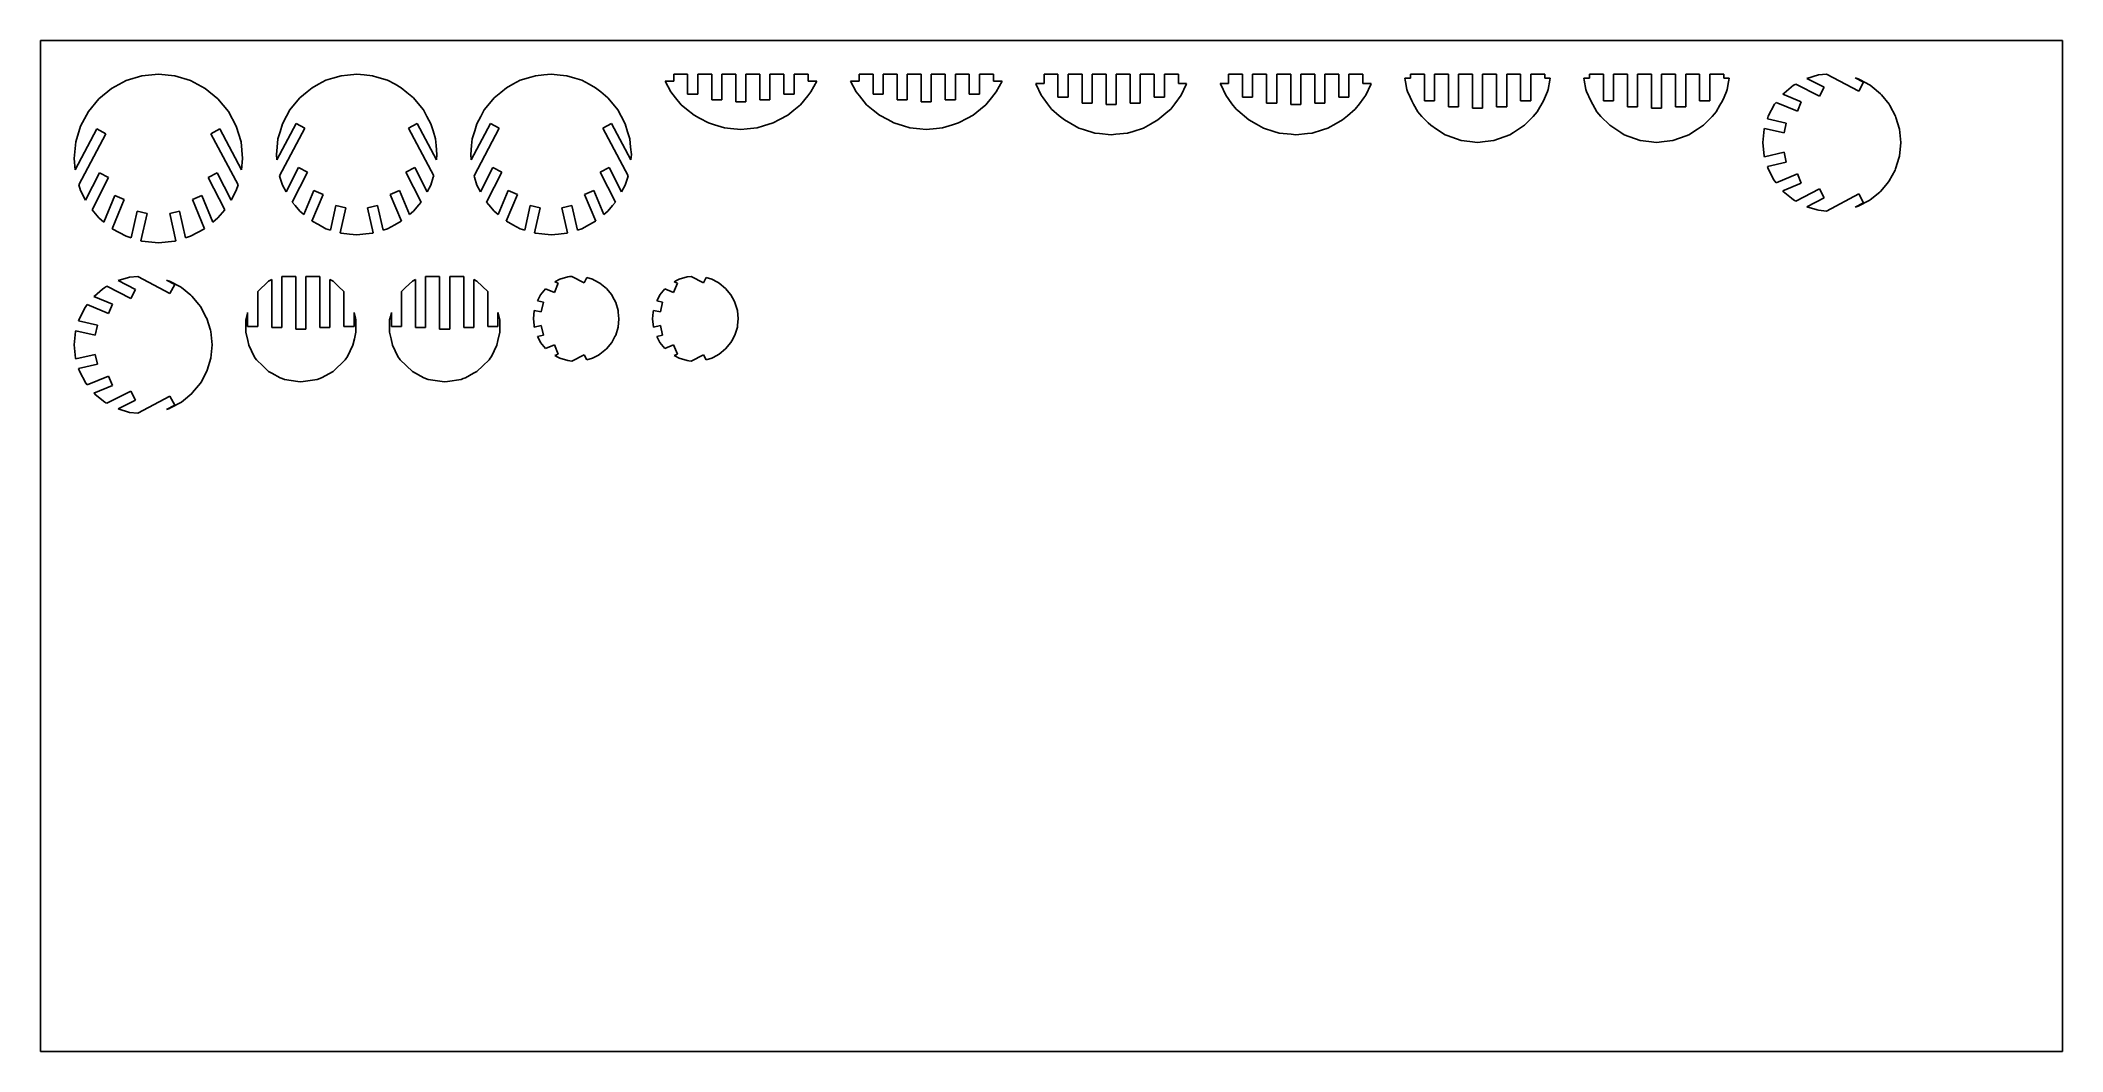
# Model space of a CAD drawing. Header units: metres. Extents: x 0 to 600, y 0 to 300.
import ezdxf

# ---------------------------------------------------------------- set-up
doc = ezdxf.new("R2010")
doc.units = ezdxf.units.M

msp = doc.modelspace()

# ---------------------------------------------------------------- linework, layer by layer
at = {"layer": 'C-1'}
for p, q in [((64.475866, 225.520492), (67.694494, 228.589441)), ((67.694494, 228.589441), (68.618723, 229.089569)), ((68.618723, 229.089569), (68.618723, 214.855304)), ((71.618723, 214.855304), (71.618723, 230)), ((71.618723, 230), (75.76158, 230)), ((75.76158, 230), (75.76158, 214.352438)), ((78.76158, 214.352438), (78.76158, 230)), ((78.76158, 230), (82.904437, 230)), ((82.904437, 230), (82.904437, 214.855304)), ((85.904437, 214.855304), (85.904437, 229.089569)), ((85.904437, 229.089569), (86.828666, 228.589441)), ((86.828666, 228.589441), (88.482485, 227.01253)), ((64.475866, 215.07833), (64.475866, 225.520492)), ((88.482485, 227.01253), (90.047294, 225.520491)), ((90.047294, 225.520491), (90.047294, 215.07833)), ((60.927673, 214.849489), (60.935292, 217.08634)), ((60.935292, 217.08634), (61.411577, 219.052771)), ((61.411577, 219.052771), (61.475866, 219.318198)), ((61.475866, 219.318198), (61.475866, 215.07833)), ((93.047294, 215.07833), (93.047294, 219.318196)), ((93.047294, 219.318196), (93.355429, 218.046007)), ((93.355429, 218.046007), (93.355429, 218.046007)), ((93.355429, 218.046007), (93.587868, 217.08634)), ((93.587868, 217.08634), (93.596894, 214.436356)), ((60.922752, 213.404494), (60.927673, 214.849489)), ((61.501622, 210.946731), (60.922752, 213.404494)), ((61.475866, 215.07833), (64.475866, 215.07833)), ((61.823575, 209.579778), (61.501621, 210.946731)), ((61.501621, 210.946731), (61.501622, 210.946731)), ((68.618723, 214.855304), (71.618723, 214.855304)), ((75.76158, 214.352438), (78.76158, 214.352438)), ((82.904437, 214.855304), (85.904437, 214.855304)), ((90.047294, 215.07833), (93.047294, 215.07833)), ((93.146311, 211.476484), (92.699585, 209.579778)), ((93.600408, 213.404494), (93.146311, 211.476484)), ((93.146311, 211.476484), (93.146311, 211.476484)), ((93.596894, 214.436356), (93.596894, 214.436356)), ((93.596894, 214.436356), (93.600408, 213.404494)), ((63.372325, 206.252056), (61.823575, 209.579778)), ((63.753351, 205.718839), (63.372325, 206.252056)), ((64.074734, 205.269088), (63.753351, 205.718839)), ((63.753351, 205.718839), (63.753351, 205.718839)), ((65.974788, 203.442246), (64.074734, 205.269088)), ((90.448426, 205.269088), (86.828666, 201.788803)), ((91.150836, 206.252057), (90.448426, 205.269088)), ((92.699585, 209.579778), (91.150836, 206.252057)), ((67.694494, 201.788803), (65.974788, 203.442246)), ((68.687125, 201.247169), (67.694494, 201.788803)), ((71.082037, 199.940376), (68.687125, 201.247169)), ((71.739044, 199.659096), (71.082037, 199.940376)), ((72.384322, 199.382837), (71.739044, 199.659096)), ((71.739044, 199.659096), (71.739044, 199.659096)), ((76.382162, 198.82712), (72.384322, 199.382837)), ((77.26158, 198.704877), (76.382162, 198.82712)), ((82.138838, 199.382837), (77.26158, 198.704877)), ((83.441123, 199.940376), (82.138838, 199.382837)), ((86.828666, 201.788803), (83.441123, 199.940376))]:
    msp.add_line(p, q, dxfattribs=at)
at = {"layer": 'C-2'}
for p, q in [((404.923269, 288.187036), (404.860234, 288.851898)), ((404.860234, 288.851898), (406.488998, 288.851898)), ((405.023306, 287.676967), (404.923269, 288.187036)), ((406.488998, 288.851898), (406.488998, 290)), ((406.488998, 290), (410.631855, 290)), ((410.631855, 290), (410.631855, 282.084483)), ((413.631855, 282.084483), (413.631855, 290)), ((413.631855, 290), (417.774712, 290)), ((417.774712, 290), (417.774712, 280.287007)), ((420.774712, 280.287007), (420.774712, 290)), ((420.774712, 290), (424.917569, 290)), ((424.917569, 290), (424.917569, 279.869048)), ((427.917569, 279.869048), (427.917569, 290)), ((427.917569, 290), (432.060427, 290)), ((432.060427, 290), (432.060427, 280.287007)), ((435.060427, 280.287007), (435.060427, 290)), ((435.060427, 290), (439.203284, 290)), ((439.203284, 290), (439.203284, 282.084483)), ((442.203284, 282.084483), (442.203284, 290)), ((442.203284, 290), (446.346141, 290)), ((446.346141, 290), (446.346141, 288.851898)), ((446.346141, 288.851898), (447.974905, 288.851898)), ((447.91187, 288.187036), (447.372072, 285.434721)), ((447.974905, 288.851898), (447.91187, 288.187036)), ((405.463067, 285.434721), (405.023306, 287.676967)), ((405.023306, 287.676967), (405.023306, 287.676967)), ((405.630828, 284.856041), (405.463067, 285.434721)), ((406.394698, 283.139912), (405.630828, 284.856041)), ((406.875236, 282.060325), (406.394698, 283.139912)), ((406.394698, 283.139912), (406.394698, 283.139912)), ((407.455547, 281.045784), (406.875236, 282.060325)), ((410.631855, 282.084483), (413.631855, 282.084483)), ((439.203284, 282.084483), (442.203284, 282.084483)), ((445.959903, 282.060326), (444.095239, 278.800383)), ((447.204311, 284.856041), (445.959903, 282.060326)), ((447.372072, 285.434721), (447.204311, 284.856041)), ((408.7399, 278.800383), (407.455547, 281.045784)), ((407.455547, 281.045784), (407.455547, 281.045784)), ((409.225123, 278.229038), (408.7399, 278.800383)), ((409.904924, 277.428582), (409.225123, 278.229038)), ((411.795077, 275.547862), (409.904924, 277.428582)), ((417.774712, 280.287007), (420.774712, 280.287007)), ((424.917569, 279.869048), (427.917569, 279.869048)), ((432.060427, 280.287007), (435.060427, 280.287007)), ((442.930215, 277.428583), (440.306825, 274.818284)), ((444.095239, 278.800383), (442.930215, 277.428583)), ((412.528314, 274.818284), (411.795077, 275.547862)), ((411.795077, 275.547862), (411.795077, 275.547862)), ((414.266288, 273.691983), (412.528314, 274.818284)), ((416.850483, 272.017286), (414.266288, 273.691983)), ((417.379693, 271.822651), (416.850483, 272.017286)), ((421.540312, 270.292439), (417.379693, 271.822651)), ((417.379693, 271.822651), (417.379693, 271.822651)), ((424.16583, 269.978917), (421.540312, 270.292439)), ((431.294827, 270.292439), (428.669309, 269.978917)), ((435.984656, 272.017286), (431.294827, 270.292439)), ((437.065111, 272.717479), (435.984656, 272.017286)), ((440.306825, 274.818284), (437.065111, 272.71748)), ((437.065111, 272.71748), (437.065111, 272.717479)), ((426.417569, 269.738095), (424.16583, 269.978917)), ((428.669309, 269.978917), (426.417569, 269.738095))]:
    msp.add_line(p, q, dxfattribs=at)
at = {"layer": 'C-3'}
for p, q in [((297.776889, 287.1823), (297.776889, 290)), ((297.776889, 290), (301.919747, 290)), ((301.919747, 290), (301.919747, 283.13999)), ((304.919747, 283.13999), (304.919747, 290)), ((304.919747, 290), (309.062604, 290)), ((309.062604, 290), (309.062604, 281.386898)), ((312.062604, 281.386898), (312.062604, 290)), ((312.062604, 290), (316.205461, 290)), ((316.205461, 290), (316.205461, 281.007538)), ((319.205461, 281.007538), (319.205461, 290)), ((319.205461, 290), (323.348318, 290)), ((323.348318, 290), (323.348318, 281.386898)), ((326.348318, 281.386898), (326.348318, 290)), ((326.348318, 290), (330.491175, 290)), ((330.491175, 290), (330.491175, 283.13999)), ((333.491175, 283.13999), (333.491175, 290)), ((333.491175, 290), (337.634032, 290)), ((337.634032, 290), (337.634032, 287.1823)), ((295.441927, 286.889816), (295.320537, 287.1823)), ((295.320537, 287.1823), (297.776889, 287.1823)), ((296.91872, 283.771368), (295.441927, 286.889816)), ((297.515258, 282.95094), (296.91872, 283.771368)), ((298.771195, 281.223631), (297.515258, 282.95094)), ((301.919747, 283.13999), (304.919747, 283.13999)), ((330.491175, 283.13999), (333.491175, 283.13999)), ((338.492202, 283.771368), (336.639727, 281.223631)), ((337.634032, 287.1823), (340.090385, 287.1823)), ((339.968995, 286.889816), (338.492202, 283.771368)), ((340.090385, 287.1823), (339.968995, 286.889816)), ((300.027791, 279.631059), (298.771195, 281.223631)), ((302.321945, 277.67279), (300.027791, 279.631059)), ((303.816205, 276.397303), (302.321945, 277.67279)), ((305.732749, 275.331806), (303.816205, 276.397303)), ((309.062604, 281.386898), (312.062604, 281.386898)), ((316.205461, 281.007538), (319.205461, 281.007538)), ((323.348318, 281.386898), (326.348318, 281.386898)), ((331.594716, 276.397303), (329.365922, 275.158212)), ((334.562498, 278.930575), (331.594716, 276.397303)), ((335.38313, 279.631059), (334.562498, 278.930575)), ((336.639727, 281.223631), (335.38313, 279.631059)), ((308.138375, 273.994407), (305.732749, 275.331806)), ((309.454415, 273.57918), (308.138375, 273.994407)), ((312.828203, 272.51471), (309.454415, 273.579181)), ((309.454415, 273.579181), (309.454415, 273.57918)), ((314.247045, 272.369361), (312.828203, 272.51471)), ((317.705461, 272.015076), (314.247045, 272.369361)), ((319.110159, 272.158976), (317.705461, 272.015076)), ((322.582719, 272.51471), (319.110159, 272.158976)), ((324.192371, 273.022574), (322.582719, 272.51471)), ((327.272547, 273.994407), (324.192371, 273.022574)), ((329.365922, 275.158212), (327.272547, 273.994407))]:
    msp.add_line(p, q, dxfattribs=at)
at = {"layer": 'C-4'}
for p, q in [((187.898674, 287.898662), (187.898674, 290)), ((187.898674, 290), (192.041531, 290)), ((192.041531, 290), (192.041531, 284.020584)), ((195.041531, 284.020584), (195.041531, 290)), ((195.041531, 290), (199.184388, 290)), ((199.184388, 290), (199.184388, 282.338961)), ((202.184388, 282.338961), (202.184388, 290)), ((202.184388, 290), (206.327245, 290)), ((206.327245, 290), (206.327245, 281.809859)), ((209.327245, 281.809859), (209.327245, 290)), ((209.327245, 290), (213.470102, 290)), ((213.470102, 290), (213.470102, 282.338961)), ((216.470102, 282.338961), (216.470102, 290)), ((216.470102, 290), (220.61296, 290)), ((220.61296, 290), (220.61296, 284.020584)), ((223.61296, 284.020584), (223.61296, 290)), ((223.61296, 290), (227.755817, 290)), ((227.755817, 290), (227.755817, 287.898662)), ((187.040504, 284.704922), (185.329482, 287.898662)), ((185.329482, 287.898662), (187.898674, 287.898662)), ((188.455922, 282.984195), (187.040504, 284.704922)), ((190.149576, 280.925217), (188.455922, 282.984195)), ((192.041531, 284.020584), (195.041531, 284.020584)), ((199.184388, 282.338961), (202.184388, 282.338961)), ((213.470102, 282.338961), (216.470102, 282.338961)), ((220.61296, 284.020584), (223.61296, 284.020584)), ((227.652525, 283.53607), (225.504915, 280.925217)), ((228.613987, 284.704922), (227.652525, 283.53607)), ((227.652525, 283.53607), (227.652525, 283.53607)), ((227.755817, 287.898662), (230.325009, 287.898662)), ((230.325009, 287.898662), (228.613987, 284.704922)), ((191.700679, 279.655186), (190.149576, 280.925217)), ((193.93799, 277.823293), (191.700679, 279.655186)), ((195.601381, 276.936235), (193.93799, 277.823293)), ((198.260159, 275.518355), (195.601381, 276.936235)), ((206.327245, 281.809859), (209.327245, 281.809859)), ((219.254901, 276.510564), (217.394332, 275.518355)), ((221.716501, 277.823293), (219.254901, 276.510564)), ((223.550253, 279.324754), (221.716501, 277.823293)), ((225.504915, 280.925217), (223.550253, 279.324754)), ((200.012142, 274.988118), (198.260159, 275.518355)), ((202.949988, 274.098981), (200.012142, 274.988118)), ((204.765943, 273.920536), (202.949988, 274.098981)), ((207.827245, 273.619717), (204.765943, 273.920536)), ((209.682057, 273.801981), (207.827245, 273.619717)), ((212.704503, 274.098981), (209.682057, 273.801981)), ((214.573532, 274.664642), (212.704503, 274.098981)), ((217.394332, 275.518355), (214.573532, 274.664642))]:
    msp.add_line(p, q, dxfattribs=at)
at = {"layer": 'C-5'}
for p, q in [((242.894201, 287.898662), (242.894201, 290)), ((242.894201, 290), (247.037059, 290)), ((247.037059, 290), (247.037059, 284.020584)), ((250.037059, 284.020584), (250.037059, 290)), ((250.037059, 290), (254.179916, 290)), ((254.179916, 290), (254.179916, 282.338961)), ((257.179916, 282.338961), (257.179916, 290)), ((257.179916, 290), (261.322773, 290)), ((261.322773, 290), (261.322773, 281.809859)), ((264.322773, 281.809859), (264.322773, 290)), ((264.322773, 290), (268.46563, 290)), ((268.46563, 290), (268.46563, 282.338961)), ((271.46563, 282.338961), (271.46563, 290)), ((271.46563, 290), (275.608487, 290)), ((275.608487, 290), (275.608487, 284.020584)), ((278.608487, 284.020584), (278.608487, 290)), ((278.608487, 290), (282.751344, 290)), ((282.751344, 290), (282.751344, 287.898662)), ((242.036032, 284.704922), (240.325009, 287.898662)), ((240.325009, 287.898662), (242.894201, 287.898662)), ((242.997494, 283.53607), (242.036032, 284.704922)), ((245.145103, 280.925217), (242.997494, 283.53607)), ((242.997494, 283.53607), (242.997494, 283.53607)), ((247.037059, 284.020584), (250.037059, 284.020584)), ((254.179916, 282.338961), (257.179916, 282.338961)), ((268.46563, 282.338961), (271.46563, 282.338961)), ((275.608487, 284.020584), (278.608487, 284.020584)), ((282.194096, 282.984195), (280.500442, 280.925217)), ((283.609514, 284.704922), (282.194096, 282.984195)), ((282.751344, 287.898662), (285.320537, 287.898662)), ((285.320537, 287.898662), (283.609514, 284.704922)), ((247.099765, 279.324754), (245.145103, 280.925217)), ((248.933517, 277.823293), (247.099765, 279.324754)), ((251.395117, 276.510564), (248.933517, 277.823293)), ((253.255687, 275.518355), (251.395117, 276.510564)), ((261.322773, 281.809859), (264.322773, 281.809859)), ((275.048637, 276.936235), (272.389859, 275.518355)), ((276.712028, 277.823293), (275.048637, 276.936235)), ((278.949339, 279.655186), (276.712028, 277.823293)), ((280.500442, 280.925217), (278.949339, 279.655186)), ((256.076486, 274.664642), (253.255687, 275.518355)), ((257.945515, 274.098981), (256.076486, 274.664642)), ((260.967961, 273.801981), (257.945515, 274.098981)), ((262.822773, 273.619717), (260.967961, 273.801981)), ((265.884075, 273.920536), (262.822773, 273.619717)), ((267.700031, 274.098981), (265.884075, 273.920536)), ((270.637876, 274.988118), (267.700031, 274.098981)), ((272.389859, 275.518355), (270.637876, 274.988118))]:
    msp.add_line(p, q, dxfattribs=at)
at = {"layer": 'C-6'}
for p, q in [((352.546738, 287.1823), (352.546738, 290)), ((352.546738, 290), (356.689595, 290)), ((356.689595, 290), (356.689595, 283.13999)), ((359.689595, 283.13999), (359.689595, 290)), ((359.689595, 290), (363.832452, 290)), ((363.832452, 290), (363.832452, 281.386898)), ((366.832452, 281.386898), (366.832452, 290)), ((366.832452, 290), (370.975309, 290)), ((370.975309, 290), (370.975309, 281.007538)), ((373.975309, 281.007538), (373.975309, 290)), ((373.975309, 290), (378.118167, 290)), ((378.118167, 290), (378.118167, 281.386898)), ((381.118167, 281.386898), (381.118167, 290)), ((381.118167, 290), (385.261024, 290)), ((385.261024, 290), (385.261024, 283.13999)), ((388.261024, 283.13999), (388.261024, 290)), ((388.261024, 290), (392.403881, 290)), ((392.403881, 290), (392.403881, 287.1823)), ((350.211775, 286.889816), (350.090385, 287.1823)), ((350.090385, 287.1823), (352.546738, 287.1823)), ((351.688568, 283.771368), (350.211775, 286.889816)), ((353.541043, 281.223631), (351.688568, 283.771368)), ((356.689595, 283.13999), (359.689595, 283.13999)), ((385.261024, 283.13999), (388.261024, 283.13999)), ((392.665512, 282.95094), (391.409576, 281.223631)), ((392.403881, 287.1823), (394.860234, 287.1823)), ((393.262051, 283.771368), (392.665512, 282.95094)), ((394.738844, 286.889816), (393.262051, 283.771368)), ((394.860234, 287.1823), (394.738844, 286.889816)), ((354.79764, 279.631059), (353.541043, 281.223631)), ((355.266831, 279.230561), (354.79764, 279.631059)), ((358.586054, 276.397303), (355.266831, 279.230561)), ((355.266831, 279.230561), (355.266831, 279.230561)), ((360.814848, 275.158212), (358.586054, 276.397303)), ((363.832452, 281.386898), (366.832452, 281.386898)), ((370.975309, 281.007538), (373.975309, 281.007538)), ((378.118167, 281.386898), (381.118167, 281.386898)), ((386.364565, 276.397303), (384.448021, 275.331806)), ((387.858826, 277.67279), (386.364565, 276.397303)), ((390.152979, 279.631059), (387.858826, 277.67279)), ((391.409576, 281.223631), (390.152979, 279.631059)), ((362.908223, 273.994407), (360.814848, 275.158212)), ((365.988399, 273.022574), (362.908223, 273.994407)), ((367.598052, 272.51471), (365.988399, 273.022574)), ((371.070611, 272.158976), (367.598052, 272.51471)), ((372.475309, 272.015076), (371.070611, 272.158976)), ((375.933725, 272.369361), (372.475309, 272.015076)), ((377.352567, 272.51471), (375.933725, 272.369361)), ((380.436945, 273.487868), (377.352567, 272.51471)), ((382.042396, 273.994407), (380.436945, 273.487868)), ((384.448021, 275.331806), (382.042396, 273.994407))]:
    msp.add_line(p, q, dxfattribs=at)
at = {"layer": 'C-7'}
for p, q in [((458.03794, 288.187036), (457.974905, 288.851898)), ((457.974905, 288.851898), (459.603669, 288.851898)), ((458.577738, 285.434721), (458.03794, 288.187036)), ((459.603669, 288.851898), (459.603669, 290)), ((459.603669, 290), (463.746527, 290)), ((463.746527, 290), (463.746527, 282.084483)), ((466.746527, 282.084483), (466.746527, 290)), ((466.746527, 290), (470.889384, 290)), ((470.889384, 290), (470.889384, 280.287007)), ((473.889384, 280.287007), (473.889384, 290)), ((473.889384, 290), (478.032241, 290)), ((478.032241, 290), (478.032241, 279.869048)), ((481.032241, 279.869048), (481.032241, 290)), ((481.032241, 290), (485.175098, 290)), ((485.175098, 290), (485.175098, 280.287007)), ((488.175098, 280.287007), (488.175098, 290)), ((488.175098, 290), (492.317955, 290)), ((492.317955, 290), (492.317955, 282.084483)), ((495.317955, 282.084483), (495.317955, 290)), ((495.317955, 290), (499.460812, 290)), ((499.460812, 290), (499.460812, 288.851898)), ((499.460812, 288.851898), (501.089577, 288.851898)), ((501.026541, 288.187036), (500.926504, 287.676967)), ((501.089577, 288.851898), (501.026541, 288.187036)), ((458.7455, 284.856041), (458.577738, 285.434721)), ((459.989908, 282.060326), (458.7455, 284.856041)), ((461.854571, 278.800383), (459.989908, 282.060326)), ((463.746527, 282.084483), (466.746527, 282.084483)), ((492.317955, 282.084483), (495.317955, 282.084483)), ((499.074574, 282.060325), (498.350267, 280.794038)), ((499.555112, 283.139912), (499.074574, 282.060325)), ((500.318982, 284.856041), (499.555112, 283.139912)), ((499.555112, 283.139912), (499.555112, 283.139912)), ((500.486744, 285.434721), (500.318982, 284.856041)), ((500.926504, 287.676967), (500.486744, 285.434721)), ((500.926504, 287.676967), (500.926504, 287.676967)), ((463.019595, 277.428583), (461.854571, 278.800383)), ((465.642985, 274.818284), (463.019595, 277.428583)), ((470.889384, 280.287007), (473.889384, 280.287007)), ((478.032241, 279.869048), (481.032241, 279.869048)), ((485.175098, 280.287007), (488.175098, 280.287007)), ((496.044886, 277.428582), (494.154733, 275.547862)), ((496.724687, 278.229038), (496.044886, 277.428582)), ((497.20991, 278.800383), (496.724687, 278.229038)), ((498.350267, 280.794038), (497.20991, 278.800383)), ((468.8847, 272.71748), (465.642985, 274.818284)), ((468.8847, 272.717479), (468.8847, 272.71748)), ((469.965155, 272.017286), (468.8847, 272.717479)), ((474.654983, 270.292439), (469.965155, 272.017286)), ((477.280501, 269.978917), (474.654983, 270.292439)), ((484.409499, 270.292439), (481.78398, 269.978917)), ((488.27005, 271.712291), (484.409499, 270.292439)), ((489.099327, 272.017286), (488.27005, 271.712291)), ((491.683522, 273.691983), (489.099327, 272.017286)), ((493.421496, 274.818284), (491.683522, 273.691983)), ((494.154733, 275.547862), (493.421496, 274.818284)), ((494.154733, 275.547862), (494.154733, 275.547862)), ((479.532241, 269.738095), (477.280501, 269.978917)), ((481.78398, 269.978917), (479.532241, 269.738095))]:
    msp.add_line(p, q, dxfattribs=at)
at = {"layer": 'C-8'}
for p, q in [((108.364977, 226.675607), (110.37215, 228.589441)), ((110.37215, 228.589441), (111.29638, 229.089569)), ((111.29638, 229.089569), (111.29638, 214.855304)), ((114.29638, 214.855304), (114.29638, 230)), ((114.29638, 230), (118.439237, 230)), ((118.439237, 230), (118.439237, 214.352438)), ((121.439237, 214.352438), (121.439237, 230)), ((121.439237, 230), (125.582094, 230)), ((125.582094, 230), (125.582094, 214.855304)), ((128.582094, 214.855304), (128.582094, 229.089569)), ((128.582094, 229.089569), (129.506323, 228.589441)), ((129.506323, 228.589441), (132.724951, 225.520492)), ((107.153522, 225.520491), (108.364977, 226.675607)), ((107.153522, 215.07833), (107.153522, 225.520491)), ((108.364977, 226.675607), (108.364977, 226.675607)), ((132.724951, 225.520492), (132.724951, 215.07833)), ((103.603923, 214.436356), (103.612948, 217.08634)), ((103.612948, 217.08634), (103.845388, 218.046007)), ((103.845388, 218.046007), (104.153522, 219.318196)), ((103.845388, 218.046007), (103.845388, 218.046007)), ((104.153522, 219.318196), (104.153522, 215.07833)), ((135.724951, 215.07833), (135.724951, 219.318198)), ((135.724951, 219.318198), (135.78924, 219.052771)), ((135.78924, 219.052771), (136.265525, 217.08634)), ((136.265525, 217.08634), (136.273144, 214.849489)), ((103.600408, 213.404494), (103.603923, 214.436356)), ((104.054506, 211.476484), (103.600408, 213.404494)), ((103.603923, 214.436356), (103.603923, 214.436356)), ((104.501232, 209.579778), (104.054506, 211.476484)), ((104.054506, 211.476484), (104.054506, 211.476484)), ((104.153522, 215.07833), (107.153522, 215.07833)), ((111.29638, 214.855304), (114.29638, 214.855304)), ((118.439237, 214.352438), (121.439237, 214.352438)), ((125.582094, 214.855304), (128.582094, 214.855304)), ((132.724951, 215.07833), (135.724951, 215.07833)), ((135.699195, 210.946731), (135.377242, 209.579778)), ((136.278065, 213.404494), (135.699195, 210.946731)), ((135.699195, 210.946731), (135.699195, 210.946731)), ((136.273144, 214.849489), (136.278065, 213.404494)), ((106.049981, 206.252057), (104.501232, 209.579778)), ((106.752391, 205.269088), (106.049981, 206.252057)), ((110.37215, 201.788803), (106.752391, 205.269088)), ((133.126083, 205.269088), (131.226028, 203.442246)), ((133.447466, 205.718839), (133.126083, 205.269088)), ((133.828492, 206.252056), (133.447466, 205.718839)), ((133.447466, 205.718839), (133.447466, 205.718839)), ((135.377242, 209.579778), (133.828492, 206.252056)), ((113.759693, 199.940376), (110.37215, 201.788803)), ((115.061979, 199.382837), (113.759693, 199.940376)), ((119.939237, 198.704877), (115.061979, 199.382837)), ((120.818655, 198.82712), (119.939237, 198.704877)), ((124.816495, 199.382837), (120.818655, 198.82712)), ((125.461773, 199.659096), (124.816495, 199.382837)), ((126.11878, 199.940376), (125.461773, 199.659096)), ((125.461773, 199.659096), (125.461773, 199.659096)), ((128.513691, 201.247169), (126.11878, 199.940376)), ((129.506323, 201.788803), (128.513691, 201.247169)), ((131.226028, 203.442246), (129.506323, 201.788803))]:
    msp.add_line(p, q, dxfattribs=at)
at = {"layer": 'sheet_boundary'}
for p, q in [((0, 300), (600, 300)), ((0, 0), (0, 300)), ((600, 300), (600, 0)), ((600, 0), (0, 0))]:
    msp.add_line(p, q, dxfattribs=at)
at = {"layer": 'Z-1'}
for p, q in [((152.638015, 228.37583), (154.110871, 229.163087)), ((153.628747, 227.965963), (152.638015, 228.37583)), ((154.110871, 229.163087), (156.491142, 229.885134)), ((156.491142, 229.885134), (157.009676, 229.936206)), ((157.009676, 229.936206), (157.65739, 230)), ((157.65739, 230), (161.328151, 228.126242)), ((161.328151, 228.126242), (162.120859, 229.679186)), ((162.120859, 229.679186), (163.82221, 229.163087)), ((163.82221, 229.163087), (164.281729, 228.917469)), ((164.281729, 228.917469), (166.01588, 227.990547)), ((147.494752, 222.765412), (148.416458, 224.489804)), ((149.235271, 222.369828), (147.494752, 222.765412)), ((148.416458, 224.489804), (149.878223, 226.270969)), ((148.570388, 219.444433), (149.235271, 222.369828)), ((149.878223, 226.270969), (152.481911, 225.193822)), ((152.481911, 225.193822), (153.628747, 227.965963)), ((166.01588, 227.990547), (167.938648, 226.412572)), ((167.938648, 226.412572), (169.516623, 224.489804)), ((169.516623, 224.489804), (169.762241, 224.030285)), ((169.762241, 224.030285), (170.689163, 222.296134)), ((170.689163, 222.296134), (171.411211, 219.915863)), ((146.278065, 217.440464), (146.521308, 219.910148)), ((146.470799, 215.483599), (146.278065, 217.440464)), ((146.521308, 219.910148), (148.570388, 219.444433)), ((171.411211, 219.915863), (171.462282, 219.397329)), ((171.655016, 217.440465), (171.411211, 214.965066)), ((171.462282, 219.397329), (171.655016, 217.440465)), ((146.521308, 214.970781), (146.470799, 215.483599)), ((148.570388, 215.436495), (146.521308, 214.970781)), ((147.494752, 212.115517), (149.235271, 212.511101)), ((148.170841, 210.850644), (147.494752, 212.115517)), ((148.416458, 210.391125), (148.170841, 210.850644)), ((149.878223, 208.609959), (148.416458, 210.391125)), ((149.235271, 212.511101), (148.570388, 215.436495)), ((169.516623, 210.391125), (167.938648, 208.468357)), ((170.443545, 212.125277), (169.516623, 210.391125)), ((170.689163, 212.584795), (170.443545, 212.125277)), ((171.411211, 214.965066), (170.689163, 212.584795)), ((152.481911, 209.687107), (149.878223, 208.609959)), ((153.628747, 206.914966), (152.481911, 209.687107)), ((152.638016, 206.505099), (153.628747, 206.914966)), ((153.324314, 206.138265), (152.638016, 206.505099)), ((154.110871, 205.717842), (153.324314, 206.138265)), ((153.324314, 206.138265), (153.324314, 206.138265)), ((156.491142, 204.995794), (154.110871, 205.717842)), ((157.65739, 204.880929), (156.491142, 204.995794)), ((161.32815, 206.754687), (157.65739, 204.880929)), ((162.120859, 205.201742), (161.32815, 206.754687)), ((163.82221, 205.717842), (162.120859, 205.201742)), ((165.556361, 206.644764), (163.82221, 205.717842)), ((166.01588, 206.890382), (165.556361, 206.644764)), ((167.938648, 208.468357), (166.01588, 206.890382))]:
    msp.add_line(p, q, dxfattribs=at)
at = {"layer": 'Z-2'}
for p, q in [((524.154064, 288.730007), (527.559137, 289.762926)), ((529.248962, 286.129291), (524.154064, 288.730007)), ((527.559137, 289.762926), (529.966185, 290)), ((529.966185, 290), (539.511349, 284.932092)), ((540.918174, 287.58178), (538.499235, 288.866091)), ((538.499235, 288.866091), (539.381182, 288.598555)), ((539.381182, 288.598555), (539.701018, 288.427599)), ((539.701018, 288.427599), (542.918684, 286.707722)), ((516.981148, 284.039498), (517.082575, 284.163088)), ((522.477875, 281.765499), (516.981148, 284.039498)), ((517.082575, 284.163088), (517.362914, 284.393156)), ((517.362914, 284.393156), (520.183221, 286.707722)), ((520.183221, 286.707722), (520.503058, 286.878678)), ((520.503058, 286.878678), (520.834894, 287.056048)), ((520.834894, 287.056048), (527.885019, 283.457277)), ((527.885019, 283.457277), (529.248962, 286.129291)), ((539.511349, 284.932092), (540.918174, 287.58178)), ((542.918684, 286.707722), (543.54933, 286.190163)), ((543.54933, 286.190163), (543.54933, 286.190164)), ((543.54933, 286.190164), (546.01933, 284.163088)), ((546.01933, 284.163088), (546.249398, 283.882749)), ((546.249398, 283.882749), (548.563964, 281.062441)), ((512.415506, 276.761453), (512.647108, 277.524939)), ((518.038048, 275.483563), (512.415506, 276.761453)), ((512.647108, 277.524939), (514.537941, 281.062441)), ((514.537941, 281.062441), (514.992067, 281.615795)), ((514.992067, 281.615795), (521.331038, 278.993358)), ((521.331038, 278.993358), (522.477875, 281.765499)), ((548.563964, 281.062441), (548.73492, 280.742605)), ((548.73492, 280.742605), (550.454797, 277.524939)), ((550.454797, 277.524939), (550.560071, 277.177897)), ((550.560071, 277.177897), (551.619168, 273.686526)), ((511.089577, 269.69471), (511.482737, 273.686526)), ((511.482737, 273.686526), (511.54245, 273.883373)), ((511.54245, 273.883373), (517.373165, 272.558169)), ((517.373165, 272.558169), (518.038048, 275.483563)), ((551.619168, 273.686526), (552.012328, 269.69471)), ((511.482737, 265.702894), (511.089577, 269.69471)), ((511.54245, 265.506048), (511.482737, 265.702894)), ((517.373165, 266.831252), (511.54245, 265.506048)), ((518.038048, 263.905858), (517.373165, 266.831252)), ((551.513894, 265.355852), (550.454797, 261.864481)), ((551.619168, 265.702894), (551.513894, 265.355852)), ((552.012328, 269.69471), (551.619168, 265.702894)), ((512.415507, 262.627968), (518.038048, 263.905858)), ((512.647108, 261.864481), (512.415507, 262.627968)), ((514.366985, 258.646815), (512.647108, 261.864481)), ((514.537941, 258.326979), (514.366985, 258.646815)), ((514.992066, 257.773626), (514.537941, 258.326979)), ((521.331038, 260.396063), (514.992066, 257.773626)), ((522.477875, 257.623922), (521.331038, 260.396063)), ((548.563964, 258.326979), (548.046406, 257.696333)), ((550.283841, 261.544645), (548.563964, 258.326979)), ((550.454797, 261.864481), (550.283841, 261.544645)), ((516.981148, 255.349922), (522.477875, 257.623922)), ((517.082575, 255.226333), (516.981148, 255.349922)), ((519.552575, 253.199257), (517.082575, 255.226333)), ((520.183221, 252.681699), (519.552575, 253.199257)), ((519.552575, 253.199257), (519.552575, 253.199257)), ((520.834894, 252.333373), (520.183221, 252.681699)), ((527.885019, 255.932144), (520.834894, 252.333373)), ((524.154063, 250.659413), (529.248962, 253.260129)), ((529.248962, 253.260129), (527.885019, 255.932144)), ((539.511349, 254.457329), (529.966185, 249.389421)), ((542.598848, 252.510743), (539.381182, 250.790866)), ((540.918174, 251.807641), (539.511349, 254.457329)), ((542.918684, 252.681699), (542.598848, 252.510743)), ((545.738991, 254.996265), (542.918684, 252.681699)), ((546.01933, 255.226333), (545.738991, 254.996265)), ((548.046406, 257.696333), (546.01933, 255.226333)), ((548.046406, 257.696333), (548.046406, 257.696333)), ((527.212094, 249.731769), (524.154063, 250.659413)), ((527.559137, 249.626495), (527.212094, 249.731769)), ((529.966185, 249.389421), (527.559137, 249.626495)), ((538.499235, 250.52333), (540.918174, 251.807641)), ((539.034139, 250.685592), (538.499235, 250.52333)), ((539.381182, 250.790866), (539.034139, 250.685592))]:
    msp.add_line(p, q, dxfattribs=at)
at = {"layer": 'Z-3'}
for p, q in [((82.520865, 287.01462), (84.712117, 288.185869)), ((84.712117, 288.185869), (86.805258, 288.820816)), ((86.805258, 288.820816), (89.182905, 289.542068)), ((89.182905, 289.542068), (91.124355, 289.733284)), ((91.124355, 289.733284), (93.83237, 290)), ((91.124355, 289.733284), (91.124355, 289.733284)), ((93.83237, 290), (96.009164, 289.785605)), ((96.009164, 289.785605), (98.481835, 289.542068)), ((98.481835, 289.542068), (99.776697, 289.149276)), ((99.776697, 289.149276), (99.776697, 289.149275)), ((99.776697, 289.149275), (102.952624, 288.185869)), ((102.952624, 288.185869), (105.208711, 286.979964)), ((75.404104, 281.099011), (76.98034, 283.01966)), ((76.98034, 283.01966), (79.097609, 284.757257)), ((79.097609, 284.757257), (80.591815, 285.983521)), ((79.097609, 284.757257), (79.097609, 284.757257)), ((80.591815, 285.983521), (82.520865, 287.01462)), ((105.208711, 286.979964), (105.208711, 286.979964)), ((105.208711, 286.979964), (107.072926, 285.983521)), ((107.072926, 285.983521), (108.763751, 284.595896)), ((108.763751, 284.595896), (110.684401, 283.01966)), ((110.684401, 283.01966), (112.072025, 281.328834)), ((71.814131, 275.287883), (73.020036, 277.543971)), ((73.020036, 277.543971), (74.016479, 279.408185)), ((73.020036, 277.543971), (73.020036, 277.543971)), ((74.016479, 279.408185), (75.404104, 281.099011)), ((112.072025, 281.328834), (113.648262, 279.408185)), ((113.648262, 279.408185), (114.67936, 277.479135)), ((114.67936, 277.479135), (115.85061, 275.287883)), ((75.840715, 275.337868), (70.152075, 264.623585)), ((70.214395, 268.344423), (70.457932, 270.817095)), ((70.457932, 270.817095), (71.09288, 272.910235)), ((70.982236, 259.789767), (78.490402, 273.931043)), ((71.09288, 272.910235), (71.814131, 275.287883)), ((78.490402, 273.931043), (75.840715, 275.337868)), ((111.824026, 275.337868), (109.174339, 273.931043)), ((109.174339, 273.931043), (116.682505, 259.789767)), ((117.512666, 264.623584), (111.824026, 275.337868)), ((115.85061, 275.287883), (116.485557, 273.194742)), ((116.485557, 273.194742), (117.206809, 270.817095)), ((117.206809, 270.817095), (117.398025, 268.875645)), ((70, 266.16763), (70.214395, 268.344423)), ((70.152075, 264.623585), (70, 266.16763)), ((117.398025, 268.875645), (117.398025, 268.875645)), ((117.398025, 268.875645), (117.664741, 266.16763)), ((117.664741, 266.16763), (117.512666, 264.623584)), ((71.179184, 259.140517), (70.982236, 259.789767)), ((71.814131, 257.047376), (71.179184, 259.140517)), ((76.580572, 262.26468), (72.889962, 255.034639)), ((74.735294, 252.051196), (79.252586, 260.900737)), ((79.252586, 260.900737), (76.580572, 262.26468)), ((111.084169, 262.26468), (108.412155, 260.900737)), ((108.412155, 260.900737), (112.929447, 252.051196)), ((114.774779, 255.034639), (111.084169, 262.26468)), ((116.571861, 259.425024), (115.85061, 257.047376)), ((116.682505, 259.789767), (116.571861, 259.425024)), ((72.889962, 255.034639), (71.814131, 257.047376)), ((75.592716, 251.006425), (74.735294, 252.051196)), ((81.091412, 255.474613), (78.147243, 248.357947)), ((80.570946, 246.368865), (83.863553, 254.327776)), ((83.863553, 254.327776), (81.091412, 255.474613)), ((106.573329, 255.474613), (103.801188, 254.327776)), ((103.801188, 254.327776), (107.093795, 246.368865)), ((109.517498, 248.357948), (106.573329, 255.474613)), ((112.929447, 252.051196), (112.260637, 251.236249)), ((115.85061, 257.047376), (114.774779, 255.034639)), ((76.98034, 249.3156), (75.592716, 251.006425)), ((78.147243, 248.357947), (76.98034, 249.3156)), ((80.591815, 246.351738), (80.570946, 246.368865)), ((82.456029, 245.355295), (80.591815, 246.351738)), ((87.670824, 251.014922), (86.020239, 243.752576)), ((90.596218, 250.350039), (87.670824, 251.014922)), ((88.89832, 242.87952), (90.596218, 250.350039)), ((99.993917, 251.014922), (97.068523, 250.350039)), ((97.068523, 250.350039), (98.766421, 242.87952)), ((101.644502, 243.752576), (99.993917, 251.014922)), ((107.072925, 246.351738), (105.143876, 245.32064)), ((107.093795, 246.368865), (107.072925, 246.351738)), ((110.684401, 249.3156), (109.517498, 248.357948)), ((112.260637, 251.236249), (110.684401, 249.3156)), ((84.712117, 244.14939), (82.456029, 245.355295)), ((82.456029, 245.355295), (82.456029, 245.355295)), ((86.020239, 243.752576), (84.712117, 244.14939)), ((89.182905, 242.793191), (88.89832, 242.87952)), ((91.655577, 242.549655), (89.182905, 242.793191)), ((93.83237, 242.335259), (91.655577, 242.549655)), ((96.540385, 242.601975), (93.83237, 242.335259)), ((98.481835, 242.793191), (96.540385, 242.601975)), ((96.540385, 242.601975), (96.540385, 242.601975)), ((98.766421, 242.87952), (98.481835, 242.793191)), ((102.952624, 244.14939), (101.644502, 243.752576)), ((105.143876, 245.32064), (102.952624, 244.14939))]:
    msp.add_line(p, q, dxfattribs=at)
at = {"layer": 'Z-4'}
for p, q in [((21.110744, 285.786741), (25.432914, 288.096989)), ((25.432914, 288.096989), (30.122742, 289.519632)), ((30.122742, 289.519632), (35, 290)), ((35, 290), (39.877258, 289.519632)), ((39.877258, 289.519632), (44.567086, 288.096989)), ((44.567086, 288.096989), (48.889256, 285.786741)), ((14.213259, 278.889256), (17.32233, 282.67767)), ((17.32233, 282.67767), (21.110744, 285.786741)), ((48.889256, 285.786741), (52.67767, 282.67767)), ((52.67767, 282.67767), (55.786741, 278.889256)), ((11.903011, 274.567086), (14.213259, 278.889256)), ((55.786741, 278.889256), (58.096989, 274.567086)), ((16.77253, 273.726092), (10.334782, 261.6009)), ((10.480368, 269.877258), (11.903011, 274.567086)), ((11.377089, 257.166649), (19.422217, 272.319268)), ((19.422217, 272.319268), (16.77253, 273.726092)), ((53.22747, 273.726092), (50.577783, 272.319268)), ((50.577783, 272.319268), (58.622911, 257.166649)), ((59.665218, 261.6009), (53.22747, 273.726092)), ((58.096989, 274.567086), (59.519632, 269.877258)), ((10, 265), (10.480368, 269.877258)), ((10.334782, 261.6009), (10, 265)), ((59.519632, 269.877258), (60, 265)), ((60, 265), (59.665218, 261.6009)), ((17.558177, 260.724785), (13.413964, 252.60612)), ((15.326477, 249.754285), (20.230191, 259.360842)), ((20.230191, 259.360842), (17.558177, 260.724785)), ((52.441823, 260.724785), (49.769809, 259.360842)), ((49.769809, 259.360842), (54.673523, 249.754285)), ((56.586036, 252.60612), (52.441823, 260.724785)), ((11.903011, 255.432914), (11.377089, 257.166649)), ((13.413964, 252.60612), (11.903011, 255.432914)), ((22.11402, 253.956437), (18.850611, 246.068103)), ((21.290173, 244.117352), (24.886161, 252.809601)), ((24.886161, 252.809601), (22.11402, 253.956437)), ((47.88598, 253.956437), (45.113839, 252.809601)), ((45.113839, 252.809601), (48.709827, 244.117352)), ((51.149389, 246.068103), (47.88598, 253.956437)), ((58.096989, 255.432914), (56.586036, 252.60612)), ((58.622911, 257.166649), (58.096989, 255.432914)), ((17.32233, 247.32233), (15.326477, 249.754285)), ((18.850611, 246.068103), (17.32233, 247.32233)), ((28.72119, 249.331348), (26.929684, 241.448971)), ((31.646584, 248.666465), (28.72119, 249.331348)), ((29.807765, 240.575915), (31.646584, 248.666465)), ((41.27881, 249.331348), (38.353416, 248.666465)), ((38.353416, 248.666465), (40.192235, 240.575915)), ((43.070316, 241.448971), (41.27881, 249.331348)), ((52.67767, 247.32233), (51.149389, 246.068103)), ((54.673523, 249.754285), (52.67767, 247.32233)), ((25.432914, 241.903011), (21.290173, 244.117352)), ((26.929684, 241.448971), (25.432914, 241.903011)), ((30.122742, 240.480368), (29.807765, 240.575915)), ((35, 240), (30.122742, 240.480368)), ((39.877258, 240.480368), (35, 240)), ((40.192235, 240.575915), (39.877258, 240.480368)), ((44.567086, 241.903011), (43.070316, 241.448971)), ((48.709827, 244.117352), (44.567086, 241.903011))]:
    msp.add_line(p, q, dxfattribs=at)
at = {"layer": 'Z-5'}
for p, q in [((140.12077, 286.979964), (142.376858, 288.185869)), ((142.376858, 288.185869), (145.552785, 289.149275)), ((145.552785, 289.149276), (146.847646, 289.542068)), ((145.552785, 289.149275), (145.552785, 289.149276)), ((146.847646, 289.542068), (149.320318, 289.785605)), ((149.320318, 289.785605), (151.497111, 290)), ((151.497111, 290), (154.205126, 289.733284)), ((154.205126, 289.733284), (154.205126, 289.733284)), ((154.205126, 289.733284), (156.146576, 289.542068)), ((156.146576, 289.542068), (158.524224, 288.820816)), ((158.524224, 288.820816), (160.617364, 288.185869)), ((160.617364, 288.185869), (162.808617, 287.01462)), ((133.257457, 281.328834), (134.645081, 283.01966)), ((134.645081, 283.01966), (136.56573, 284.595896)), ((136.56573, 284.595896), (138.256556, 285.983521)), ((138.256556, 285.983521), (140.12077, 286.979964)), ((140.12077, 286.979964), (140.12077, 286.979964)), ((162.808617, 287.01462), (164.737666, 285.983521)), ((164.737666, 285.983521), (166.231873, 284.757257)), ((166.231873, 284.757257), (166.231872, 284.757257)), ((166.231872, 284.757257), (168.349141, 283.01966)), ((168.349141, 283.01966), (169.925378, 281.099011)), ((129.478872, 275.287883), (130.650121, 277.479135)), ((130.650121, 277.479135), (131.68122, 279.408185)), ((131.68122, 279.408185), (133.257457, 281.328834)), ((169.925378, 281.099011), (171.313002, 279.408185)), ((171.313002, 279.408185), (172.309446, 277.543971)), ((172.309446, 277.543971), (172.309446, 277.543971)), ((172.309446, 277.543971), (173.51535, 275.287883)), ((133.505455, 275.337868), (127.816816, 264.623584)), ((127.931457, 268.875645), (128.122673, 270.817095)), ((128.122673, 270.817095), (128.843924, 273.194742)), ((128.646977, 259.789767), (136.155143, 273.931043)), ((128.843924, 273.194742), (129.478872, 275.287883)), ((136.155143, 273.931043), (133.505455, 275.337868)), ((169.488767, 275.337868), (166.839079, 273.931043)), ((166.839079, 273.931043), (174.347246, 259.789767)), ((175.177406, 264.623585), (169.488767, 275.337868)), ((173.51535, 275.287883), (174.236602, 272.910235)), ((174.236602, 272.910235), (174.871549, 270.817095)), ((174.871549, 270.817095), (175.115086, 268.344423)), ((127.664741, 266.16763), (127.931457, 268.875645)), ((127.816816, 264.623584), (127.664741, 266.16763)), ((127.931457, 268.875645), (127.931457, 268.875645)), ((175.115086, 268.344423), (175.329482, 266.16763)), ((175.329482, 266.16763), (175.177406, 264.623585)), ((128.757621, 259.425024), (128.646977, 259.789767)), ((129.478872, 257.047376), (128.757621, 259.425024)), ((134.245313, 262.26468), (130.554703, 255.034639)), ((132.400035, 252.051196), (136.917327, 260.900737)), ((136.917327, 260.900737), (134.245313, 262.26468)), ((168.74891, 262.26468), (166.076896, 260.900737)), ((166.076896, 260.900737), (170.594187, 252.051196)), ((172.43952, 255.034639), (168.74891, 262.26468)), ((174.150298, 259.140517), (173.51535, 257.047376)), ((174.347246, 259.789767), (174.150298, 259.140517)), ((130.554703, 255.034639), (129.478872, 257.047376)), ((133.068845, 251.236249), (132.400035, 252.051196)), ((138.756153, 255.474613), (135.811984, 248.357948)), ((138.235687, 246.368865), (141.528294, 254.327776)), ((141.528294, 254.327776), (138.756153, 255.474613)), ((164.23807, 255.474613), (161.465928, 254.327776)), ((161.465928, 254.327776), (164.758535, 246.368865)), ((167.182239, 248.357947), (164.23807, 255.474613)), ((170.594187, 252.051196), (169.736766, 251.006425)), ((173.51535, 257.047376), (172.43952, 255.034639)), ((134.645081, 249.3156), (133.068845, 251.236249)), ((135.811984, 248.357948), (134.645081, 249.3156)), ((138.256556, 246.351738), (138.235687, 246.368865)), ((140.185605, 245.32064), (138.256556, 246.351738)), ((145.335565, 251.014922), (143.68498, 243.752576)), ((148.260959, 250.350039), (145.335565, 251.014922)), ((146.56306, 242.87952), (148.260959, 250.350039)), ((157.658658, 251.014922), (154.733264, 250.350039)), ((154.733264, 250.350039), (156.431162, 242.87952)), ((159.309242, 243.752576), (157.658658, 251.014922)), ((164.737666, 246.351738), (162.873452, 245.355295)), ((164.758535, 246.368865), (164.737666, 246.351738)), ((168.349141, 249.3156), (167.182239, 248.357947)), ((169.736766, 251.006425), (168.349141, 249.3156)), ((142.376858, 244.14939), (140.185605, 245.32064)), ((143.68498, 243.752576), (142.376858, 244.14939)), ((146.847646, 242.793191), (146.56306, 242.87952)), ((148.789096, 242.601975), (146.847646, 242.793191)), ((151.497111, 242.335259), (148.789096, 242.601975)), ((148.789096, 242.601975), (148.789096, 242.601975)), ((153.673905, 242.549655), (151.497111, 242.335259)), ((156.146576, 242.793191), (153.673905, 242.549655)), ((156.431162, 242.87952), (156.146576, 242.793191)), ((160.617364, 244.14939), (159.309242, 243.752576)), ((162.873452, 245.355295), (160.617364, 244.14939)), ((162.873452, 245.355295), (162.873452, 245.355295))]:
    msp.add_line(p, q, dxfattribs=at)
at = {"layer": 'Z-6'}
for p, q in [((23.064487, 228.730007), (26.122518, 229.657652)), ((28.159386, 226.129291), (23.064487, 228.730007)), ((26.122518, 229.657652), (26.46956, 229.762926)), ((26.46956, 229.762926), (28.876608, 230)), ((28.876608, 230), (38.421773, 224.932092)), ((39.828597, 227.58178), (37.409659, 228.866091)), ((37.409659, 228.866091), (37.944563, 228.703829)), ((37.944563, 228.703829), (38.291605, 228.598555)), ((38.291605, 228.598555), (41.509271, 226.878678)), ((15.891571, 224.039498), (15.992999, 224.163088)), ((21.388298, 221.765499), (15.891571, 224.039498)), ((15.992999, 224.163088), (18.462998, 226.190164)), ((18.462998, 226.190163), (19.093645, 226.707722)), ((18.462998, 226.190164), (18.462998, 226.190163)), ((19.093645, 226.707722), (19.745318, 227.056048)), ((19.745318, 227.056048), (26.795443, 223.457277)), ((26.795443, 223.457277), (28.159386, 226.129291)), ((38.421773, 224.932092), (39.828597, 227.58178)), ((41.509271, 226.878678), (41.829107, 226.707722)), ((41.829107, 226.707722), (44.649414, 224.393156)), ((44.649414, 224.393156), (44.929753, 224.163088)), ((44.929753, 224.163088), (46.956829, 221.693088)), ((11.32593, 216.761453), (11.557531, 217.52494)), ((16.948472, 215.483563), (11.32593, 216.761453)), ((11.557531, 217.52494), (13.277409, 220.742605)), ((13.277409, 220.742605), (13.448365, 221.062441)), ((13.448365, 221.062441), (13.90249, 221.615795)), ((13.90249, 221.615795), (20.241462, 218.993358)), ((20.241462, 218.993358), (21.388298, 221.765499)), ((46.956829, 221.693088), (46.956829, 221.693088)), ((46.956829, 221.693088), (47.474387, 221.062441)), ((47.474387, 221.062441), (49.194265, 217.844776)), ((49.194265, 217.844776), (49.365221, 217.52494)), ((49.365221, 217.52494), (50.424317, 214.033569)), ((10, 209.69471), (10.39316, 213.686526)), ((10.39316, 213.686526), (10.452873, 213.883373)), ((10.452873, 213.883373), (16.283589, 212.558169)), ((16.283589, 212.558169), (16.948472, 215.483563)), ((50.424317, 214.033569), (50.529591, 213.686526)), ((50.529591, 213.686526), (50.922752, 209.69471)), ((10.39316, 205.702894), (10, 209.69471)), ((10.452873, 205.506048), (10.39316, 205.702894)), ((16.283589, 206.831252), (10.452873, 205.506048)), ((16.948472, 203.905858), (16.283589, 206.831252)), ((50.529591, 205.702894), (49.470495, 202.211524)), ((50.922752, 209.69471), (50.529591, 205.702894)), ((11.32593, 202.627968), (16.948472, 203.905858)), ((11.557531, 201.864481), (11.32593, 202.627968)), ((13.448365, 198.326979), (11.557531, 201.864481)), ((13.90249, 197.773626), (13.448365, 198.326979)), ((20.241462, 200.396063), (13.90249, 197.773626)), ((21.388298, 197.623922), (20.241462, 200.396063)), ((47.474387, 198.326979), (45.159821, 195.506672)), ((47.645343, 198.646815), (47.474387, 198.326979)), ((49.365221, 201.864481), (47.645343, 198.646815)), ((49.470495, 202.211524), (49.365221, 201.864481)), ((15.891571, 195.349922), (21.388298, 197.623922)), ((15.992999, 195.226333), (15.891571, 195.349922)), ((16.273337, 194.996265), (15.992999, 195.226333)), ((19.093645, 192.681699), (16.273337, 194.996265)), ((19.413481, 192.510743), (19.093645, 192.681699)), ((19.745318, 192.333373), (19.413481, 192.510743)), ((26.795443, 195.932144), (19.745318, 192.333373)), ((23.064487, 190.659413), (28.159386, 193.260129)), ((28.159386, 193.260129), (26.795443, 195.932144)), ((38.421772, 194.457328), (28.876608, 189.389421)), ((39.828597, 191.807641), (38.421772, 194.457328)), ((41.829107, 192.681699), (38.611441, 190.961822)), ((42.459753, 193.199257), (41.829107, 192.681699)), ((42.459754, 193.199257), (42.459753, 193.199257)), ((44.929753, 195.226333), (42.459754, 193.199257)), ((45.159821, 195.506672), (44.929753, 195.226333)), ((26.46956, 189.626495), (23.064487, 190.659413)), ((28.876608, 189.389421), (26.46956, 189.626495)), ((37.409658, 190.52333), (39.828597, 191.807641)), ((38.291605, 190.790866), (37.409658, 190.52333)), ((38.611441, 190.961822), (38.291605, 190.790866))]:
    msp.add_line(p, q, dxfattribs=at)
at = {"layer": 'Z-7'}
for p, q in [((188.014967, 228.37583), (188.701265, 228.742664)), ((189.005699, 227.965963), (188.014967, 228.37583)), ((188.701265, 228.742664), (189.487822, 229.163087)), ((188.701265, 228.742664), (188.701265, 228.742664)), ((189.487822, 229.163087), (191.868093, 229.885135)), ((191.868093, 229.885135), (193.034341, 230)), ((193.034341, 230), (196.705102, 228.126242)), ((196.705102, 228.126242), (197.49781, 229.679187)), ((197.49781, 229.679187), (199.199161, 229.163087)), ((199.199161, 229.163087), (200.933312, 228.236165)), ((200.933312, 228.236165), (201.392831, 227.990547)), ((182.871703, 222.765413), (183.547792, 224.030285)), ((184.612223, 222.369828), (182.871703, 222.765413)), ((183.547792, 224.030285), (183.79341, 224.489804)), ((183.79341, 224.489804), (185.255174, 226.27097)), ((183.94734, 219.444434), (184.612223, 222.369828)), ((185.255174, 226.27097), (187.858862, 225.193822)), ((187.858862, 225.193822), (189.005699, 227.965963)), ((201.392831, 227.990547), (203.315599, 226.412572)), ((203.315599, 226.412572), (204.893574, 224.489804)), ((204.893574, 224.489804), (205.820497, 222.755652)), ((205.820497, 222.755652), (206.066114, 222.296134)), ((206.066114, 222.296134), (206.788162, 219.915863)), ((181.655016, 217.440465), (181.84775, 219.39733)), ((181.898259, 214.970781), (181.655016, 217.440465)), ((181.84775, 219.39733), (181.898259, 219.910148)), ((181.898259, 219.910148), (183.94734, 219.444434)), ((206.788162, 219.915863), (207.031967, 217.440464)), ((207.031967, 217.440464), (206.839233, 215.4836)), ((183.94734, 215.436496), (181.898259, 214.970781)), ((182.871704, 212.115517), (184.612223, 212.511102)), ((183.79341, 210.391125), (182.871704, 212.115517)), ((185.255174, 208.60996), (183.79341, 210.391125)), ((184.612223, 212.511102), (183.94734, 215.436496)), ((204.893574, 210.391125), (203.315599, 208.468357)), ((205.139192, 210.850644), (204.893574, 210.391125)), ((206.066114, 212.584795), (205.139192, 210.850644)), ((206.788162, 214.965066), (206.066114, 212.584795)), ((206.839233, 215.4836), (206.788162, 214.965066)), ((187.858862, 209.687107), (185.255174, 208.60996)), ((189.005699, 206.914966), (187.858862, 209.687107)), ((188.014966, 206.505099), (189.005699, 206.914966)), ((189.487822, 205.717842), (188.014966, 206.505099)), ((191.868093, 204.995795), (189.487822, 205.717842)), ((192.386627, 204.944723), (191.868093, 204.995795)), ((193.034341, 204.880929), (192.386627, 204.944723)), ((196.705102, 206.754687), (193.034341, 204.880929)), ((197.49781, 205.201743), (196.705102, 206.754687)), ((199.199161, 205.717842), (197.49781, 205.201743)), ((199.65868, 205.96346), (199.199161, 205.717842)), ((201.392831, 206.890382), (199.65868, 205.96346)), ((203.315599, 208.468357), (201.392831, 206.890382))]:
    msp.add_line(p, q, dxfattribs=at)

doc.saveas('drawing.dxf')
